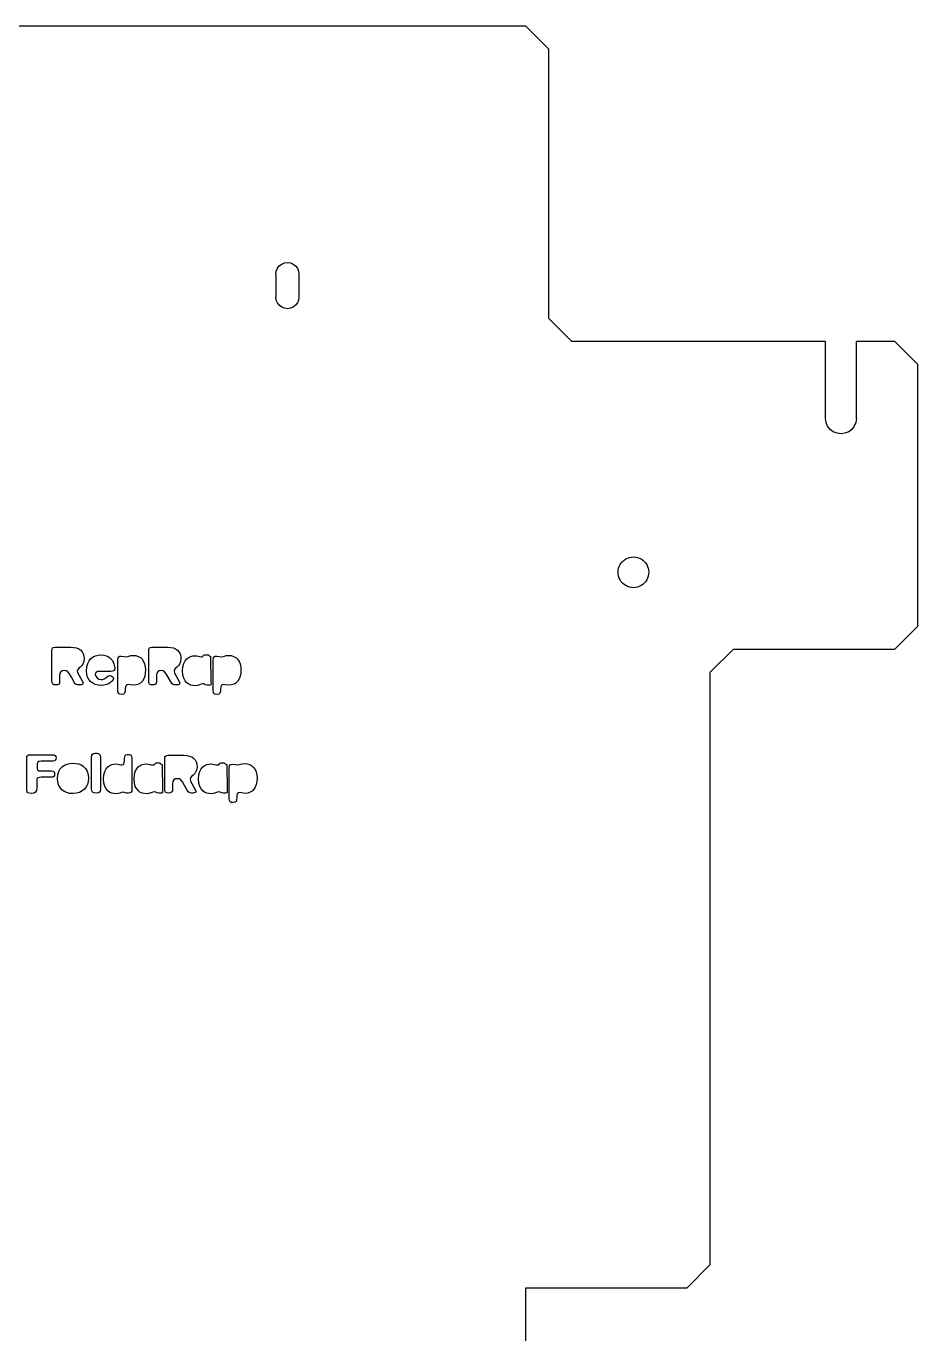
# Model space of a CAD drawing. Header units: metres. Extents: x 147 to 401, y -506 to -166.
# Drawn here: x 284.9 to 400.9, y -335.8 to -165.8 of the extents above; entities that cross this region are included whole.
import ezdxf

# ---------------------------------------------------------------- set-up
doc = ezdxf.new("R2010")
doc.units = ezdxf.units.M

msp = doc.modelspace()

# ---------------------------------------------------------------- linework, layer by layer
at = {"layer": 'COMPONENT0'}
for p, q in [((288.23, -246.95, 0), (288.26, -246.76, 0)), ((288.23, -250.87, 0), (288.23, -246.95, 0)), ((288.26, -246.76, 0), (288.33, -246.62, 0)), ((288.33, -246.62, 0), (288.46, -246.54, 0)), ((288.46, -246.54, 0), (288.64, -246.51, 0)), ((288.64, -246.51, 0), (290.71, -246.51, 0)), ((290.71, -246.51, 0), (291.1, -246.54, 0)), ((291.1, -246.54, 0), (291.44, -246.61, 0)), ((291.44, -246.61, 0), (291.73, -246.73, 0)), ((291.73, -246.73, 0), (291.98, -246.9, 0)), ((291.98, -246.9, 0), (292.17, -247.12, 0)), ((292.17, -247.12, 0), (292.31, -247.38, 0)), ((292.31, -247.38, 0), (292.4, -247.68, 0)), ((292.42, -248.02, 0), (292.38, -248.38, 0)), ((292.4, -247.68, 0), (292.42, -248.02, 0)), ((293.08, -248.27, 0), (293.31, -247.98, 0)), ((293.31, -247.98, 0), (293.59, -247.77, 0)), ((293.59, -247.77, 0), (293.91, -247.62, 0)), ((293.91, -247.62, 0), (294.25, -247.54, 0)), ((294.25, -247.54, 0), (294.6, -247.51, 0)), ((294.6, -247.51, 0), (294.97, -247.54, 0)), ((294.97, -247.54, 0), (295.29, -247.62, 0)), ((295.29, -247.62, 0), (295.55, -247.74, 0)), ((295.55, -247.74, 0), (295.78, -247.89, 0)), ((295.78, -247.89, 0), (295.96, -248.07, 0)), ((295.96, -248.07, 0), (296.1, -248.26, 0)), ((296.8, -248.09, 0), (296.83, -247.9, 0)), ((296.8, -252.17, 0), (296.8, -248.09, 0)), ((296.83, -247.9, 0), (296.92, -247.77, 0)), ((296.92, -247.77, 0), (297.06, -247.69, 0)), ((297.06, -247.69, 0), (297.26, -247.67, 0)), ((297.26, -247.67, 0), (297.59, -247.71, 0)), ((297.59, -247.71, 0), (297.89, -247.75, 0)), ((297.89, -247.75, 0), (298.08, -247.73, 0)), ((298.08, -247.73, 0), (298.26, -247.67, 0)), ((298.26, -247.67, 0), (298.48, -247.61, 0)), ((298.48, -247.61, 0), (298.81, -247.58, 0)), ((298.81, -247.58, 0), (299.15, -247.61, 0)), ((299.15, -247.61, 0), (299.47, -247.71, 0)), ((299.47, -247.71, 0), (299.74, -247.87, 0)), ((299.74, -247.87, 0), (299.97, -248.09, 0)), ((299.97, -248.09, 0), (300.16, -248.36, 0)), ((300.82, -246.95, 0), (300.85, -246.76, 0)), ((300.82, -250.87, 0), (300.82, -246.95, 0)), ((300.85, -246.76, 0), (300.92, -246.62, 0)), ((300.92, -246.62, 0), (301.05, -246.54, 0)), ((301.05, -246.54, 0), (301.23, -246.51, 0)), ((301.23, -246.51, 0), (303.3, -246.51, 0)), ((303.3, -246.51, 0), (303.69, -246.54, 0)), ((303.69, -246.54, 0), (304.03, -246.61, 0)), ((304.03, -246.61, 0), (304.32, -246.73, 0)), ((304.32, -246.73, 0), (304.57, -246.9, 0)), ((304.57, -246.9, 0), (304.76, -247.12, 0)), ((304.76, -247.12, 0), (304.9, -247.38, 0)), ((304.9, -247.38, 0), (304.99, -247.68, 0)), ((305.02, -248.02, 0), (304.97, -248.38, 0)), ((304.99, -247.68, 0), (305.02, -248.02, 0)), ((305.56, -248.29, 0), (305.78, -248.03, 0)), ((305.78, -248.03, 0), (306.02, -247.85, 0)), ((306.02, -247.85, 0), (306.29, -247.73, 0)), ((306.29, -247.73, 0), (306.55, -247.66, 0)), ((306.55, -247.66, 0), (306.8, -247.64, 0)), ((306.8, -247.64, 0), (307.08, -247.66, 0)), ((307.08, -247.66, 0), (307.29, -247.7, 0)), ((307.29, -247.7, 0), (307.46, -247.74, 0)), ((307.46, -247.74, 0), (307.65, -247.76, 0)), ((307.65, -247.76, 0), (307.7, -247.76, 0)), ((307.7, -247.76, 0), (307.78, -247.75, 0)), ((307.78, -247.75, 0), (307.85, -247.74, 0)), ((307.85, -247.74, 0), (307.88, -247.71, 0)), ((307.88, -247.71, 0), (307.91, -247.63, 0)), ((307.91, -247.63, 0), (307.96, -247.57, 0)), ((307.96, -247.57, 0), (308.1, -247.51, 0)), ((308.1, -247.51, 0), (308.21, -247.49, 0)), ((308.21, -247.49, 0), (308.52, -247.49, 0)), ((308.52, -247.49, 0), (308.61, -247.53, 0)), ((308.61, -247.53, 0), (308.73, -247.63, 0)), ((308.73, -247.63, 0), (308.84, -247.71, 0)), ((308.84, -247.71, 0), (308.88, -247.73, 0)), ((308.88, -247.73, 0), (308.92, -250.97, 0)), ((309.21, -248.09, 0), (309.24, -247.9, 0)), ((309.21, -252.17, 0), (309.21, -248.09, 0)), ((309.24, -247.9, 0), (309.32, -247.77, 0)), ((309.32, -247.77, 0), (309.47, -247.69, 0)), ((309.47, -247.69, 0), (309.67, -247.67, 0)), ((309.67, -247.67, 0), (310, -247.71, 0)), ((310, -247.71, 0), (310.29, -247.75, 0)), ((310.29, -247.75, 0), (310.49, -247.73, 0)), ((310.49, -247.73, 0), (310.67, -247.67, 0)), ((310.67, -247.67, 0), (310.89, -247.61, 0)), ((310.89, -247.61, 0), (311.22, -247.58, 0)), ((311.22, -247.58, 0), (311.56, -247.61, 0)), ((311.56, -247.61, 0), (311.87, -247.71, 0)), ((311.87, -247.71, 0), (312.15, -247.87, 0)), ((312.15, -247.87, 0), (312.38, -248.09, 0)), ((312.38, -248.09, 0), (312.57, -248.36, 0)), ((289.39, -249.71, 0), (289.28, -249.9, 0)), ((289.58, -249.6, 0), (289.39, -249.71, 0)), ((289.84, -249.56, 0), (289.58, -249.6, 0)), ((290.09, -249.6, 0), (289.84, -249.56, 0)), ((290.3, -249.72, 0), (290.09, -249.6, 0)), ((290.52, -249.99, 0), (290.3, -249.72, 0)), ((291.59, -249.43, 0), (291.53, -249.62, 0)), ((291.53, -249.62, 0), (291.59, -249.89, 0)), ((291.77, -249.21, 0), (291.59, -249.43, 0)), ((291.59, -249.89, 0), (292.15, -250.88, 0)), ((291.9, -249.11, 0), (291.77, -249.21, 0)), ((291.96, -249.06, 0), (291.9, -249.11, 0)), ((291.98, -249.04, 0), (291.96, -249.06, 0)), ((292.03, -248.99, 0), (291.98, -249.04, 0)), ((292.13, -248.89, 0), (292.03, -248.99, 0)), ((292.25, -248.71, 0), (292.13, -248.89, 0)), ((292.38, -248.38, 0), (292.25, -248.71, 0)), ((292.74, -249.58, 0), (292.78, -249.06, 0)), ((292.78, -250.02, 0), (292.74, -249.58, 0)), ((292.78, -249.06, 0), (292.9, -248.62, 0)), ((292.9, -248.62, 0), (293.08, -248.27, 0)), ((293.9, -249.88, 0), (293.87, -250.05, 0)), ((294, -249.76, 0), (293.9, -249.88, 0)), ((294.16, -249.69, 0), (294, -249.76, 0)), ((294.38, -249.66, 0), (294.16, -249.69, 0)), ((295.57, -249.66, 0), (294.38, -249.66, 0)), ((295.91, -249.66, 0), (295.57, -249.66, 0)), ((296.13, -249.64, 0), (295.91, -249.66, 0)), ((296.1, -248.26, 0), (296.29, -248.66, 0)), ((296.29, -249.58, 0), (296.13, -249.64, 0)), ((296.29, -248.66, 0), (296.38, -249.01, 0)), ((296.37, -249.45, 0), (296.29, -249.58, 0)), ((296.4, -249.24, 0), (296.37, -249.45, 0)), ((296.38, -249.01, 0), (296.4, -249.24, 0)), ((300.16, -248.36, 0), (300.29, -248.68, 0)), ((300.29, -248.68, 0), (300.38, -249.05, 0)), ((300.38, -249.05, 0), (300.41, -249.45, 0)), ((300.41, -249.45, 0), (300.38, -249.9, 0)), ((301.99, -249.71, 0), (301.87, -249.9, 0)), ((302.17, -249.6, 0), (301.99, -249.71, 0)), ((302.44, -249.56, 0), (302.17, -249.6, 0)), ((302.69, -249.6, 0), (302.44, -249.56, 0)), ((302.89, -249.72, 0), (302.69, -249.6, 0)), ((303.11, -249.99, 0), (302.89, -249.72, 0)), ((304.18, -249.43, 0), (304.12, -249.62, 0)), ((304.12, -249.62, 0), (304.18, -249.89, 0)), ((304.36, -249.21, 0), (304.18, -249.43, 0)), ((304.18, -249.89, 0), (304.74, -250.88, 0)), ((304.5, -249.11, 0), (304.36, -249.21, 0)), ((304.55, -249.06, 0), (304.5, -249.11, 0)), ((304.58, -249.04, 0), (304.55, -249.06, 0)), ((304.62, -248.99, 0), (304.58, -249.04, 0)), ((304.72, -248.89, 0), (304.62, -248.99, 0)), ((304.84, -248.71, 0), (304.72, -248.89, 0)), ((304.97, -248.38, 0), (304.84, -248.71, 0)), ((305.23, -249.59, 0), (305.27, -249.06, 0)), ((305.27, -250.13, 0), (305.23, -249.59, 0)), ((305.27, -249.06, 0), (305.39, -248.63, 0)), ((305.39, -248.63, 0), (305.56, -248.29, 0)), ((312.57, -248.36, 0), (312.7, -248.68, 0)), ((312.7, -248.68, 0), (312.79, -249.05, 0)), ((312.79, -249.05, 0), (312.82, -249.45, 0)), ((312.82, -249.45, 0), (312.79, -249.9, 0)), ((288.26, -251.14, 0), (288.23, -250.87, 0)), ((288.34, -251.31, 0), (288.26, -251.14, 0)), ((288.49, -251.4, 0), (288.34, -251.31, 0)), ((288.73, -251.43, 0), (288.49, -251.4, 0)), ((288.95, -251.4, 0), (288.73, -251.43, 0)), ((289.12, -251.32, 0), (288.95, -251.4, 0)), ((289.21, -251.18, 0), (289.12, -251.32, 0)), ((289.24, -250.99, 0), (289.21, -251.18, 0)), ((289.28, -249.9, 0), (289.24, -250.16, 0)), ((289.24, -250.16, 0), (289.24, -250.99, 0)), ((290.78, -250.43, 0), (290.52, -249.99, 0)), ((291.18, -251.13, 0), (290.78, -250.43, 0)), ((291.27, -251.26, 0), (291.18, -251.13, 0)), ((291.39, -251.35, 0), (291.27, -251.26, 0)), ((291.54, -251.41, 0), (291.39, -251.35, 0)), ((291.72, -251.43, 0), (291.54, -251.41, 0)), ((291.88, -251.43, 0), (291.72, -251.43, 0)), ((292.06, -251.41, 0), (291.88, -251.43, 0)), ((292.18, -251.37, 0), (292.06, -251.41, 0)), ((292.15, -250.88, 0), (292.28, -251.19, 0)), ((292.25, -251.29, 0), (292.18, -251.37, 0)), ((292.28, -251.19, 0), (292.25, -251.29, 0)), ((292.88, -250.4, 0), (292.78, -250.02, 0)), ((293.05, -250.73, 0), (292.88, -250.4, 0)), ((293.28, -251, 0), (293.05, -250.73, 0)), ((293.55, -251.21, 0), (293.28, -251, 0)), ((293.87, -251.36, 0), (293.55, -251.21, 0)), ((293.87, -250.05, 0), (293.93, -250.29, 0)), ((294.23, -251.45, 0), (293.87, -251.36, 0)), ((293.93, -250.29, 0), (294.11, -250.5, 0)), ((294.11, -250.5, 0), (294.35, -250.66, 0)), ((294.62, -251.48, 0), (294.23, -251.45, 0)), ((294.35, -250.66, 0), (294.63, -250.72, 0)), ((295, -251.46, 0), (294.62, -251.48, 0)), ((294.63, -250.72, 0), (294.84, -250.7, 0)), ((294.84, -250.7, 0), (295.01, -250.64, 0)), ((295.33, -251.38, 0), (295, -251.46, 0)), ((295.01, -250.64, 0), (295.28, -250.46, 0)), ((295.28, -250.46, 0), (295.49, -250.29, 0)), ((295.61, -251.26, 0), (295.33, -251.38, 0)), ((295.49, -250.29, 0), (295.61, -250.23, 0)), ((295.61, -250.23, 0), (295.74, -250.21, 0)), ((295.84, -251.12, 0), (295.61, -251.26, 0)), ((295.74, -250.21, 0), (295.92, -250.24, 0)), ((296.14, -250.83, 0), (295.84, -251.12, 0)), ((295.92, -250.24, 0), (296.08, -250.34, 0)), ((296.08, -250.34, 0), (296.2, -250.46, 0)), ((296.24, -250.59, 0), (296.14, -250.83, 0)), ((296.2, -250.46, 0), (296.24, -250.59, 0)), ((297.88, -251.48, 0), (297.8, -251.66, 0)), ((298.01, -251.39, 0), (297.88, -251.48, 0)), ((298.16, -251.36, 0), (298.01, -251.39, 0)), ((298.41, -251.41, 0), (298.16, -251.36, 0)), ((298.84, -251.46, 0), (298.41, -251.41, 0)), ((299.2, -251.43, 0), (298.84, -251.46, 0)), ((299.51, -251.33, 0), (299.2, -251.43, 0)), ((299.78, -251.17, 0), (299.51, -251.33, 0)), ((300, -250.93, 0), (299.78, -251.17, 0)), ((300.18, -250.64, 0), (300, -250.93, 0)), ((300.31, -250.3, 0), (300.18, -250.64, 0)), ((300.38, -249.9, 0), (300.31, -250.3, 0)), ((300.85, -251.14, 0), (300.82, -250.87, 0)), ((300.93, -251.31, 0), (300.85, -251.14, 0)), ((301.08, -251.4, 0), (300.93, -251.31, 0)), ((301.32, -251.43, 0), (301.08, -251.4, 0)), ((301.55, -251.4, 0), (301.32, -251.43, 0)), ((301.71, -251.32, 0), (301.55, -251.4, 0)), ((301.8, -251.18, 0), (301.71, -251.32, 0)), ((301.83, -250.99, 0), (301.8, -251.18, 0)), ((301.87, -249.9, 0), (301.83, -250.16, 0)), ((301.83, -250.16, 0), (301.83, -250.99, 0)), ((303.37, -250.43, 0), (303.11, -249.99, 0)), ((303.77, -251.13, 0), (303.37, -250.43, 0)), ((303.86, -251.26, 0), (303.77, -251.13, 0)), ((303.99, -251.35, 0), (303.86, -251.26, 0)), ((304.14, -251.41, 0), (303.99, -251.35, 0)), ((304.31, -251.43, 0), (304.14, -251.41, 0)), ((304.47, -251.43, 0), (304.31, -251.43, 0)), ((304.65, -251.41, 0), (304.47, -251.43, 0)), ((304.77, -251.37, 0), (304.65, -251.41, 0)), ((304.74, -250.88, 0), (304.87, -251.19, 0)), ((304.84, -251.29, 0), (304.77, -251.37, 0)), ((304.87, -251.19, 0), (304.84, -251.29, 0)), ((305.39, -250.56, 0), (305.27, -250.13, 0)), ((305.57, -250.89, 0), (305.39, -250.56, 0)), ((305.79, -251.15, 0), (305.57, -250.89, 0)), ((306.04, -251.33, 0), (305.79, -251.15, 0)), ((306.3, -251.45, 0), (306.04, -251.33, 0)), ((306.81, -251.53, 0), (306.3, -251.45, 0)), ((307.16, -251.49, 0), (306.81, -251.53, 0)), ((307.42, -251.4, 0), (307.16, -251.49, 0)), ((307.66, -251.31, 0), (307.42, -251.4, 0)), ((307.9, -251.27, 0), (307.66, -251.31, 0)), ((308.04, -251.29, 0), (307.9, -251.27, 0)), ((308.12, -251.36, 0), (308.04, -251.29, 0)), ((308.23, -251.42, 0), (308.12, -251.36, 0)), ((308.44, -251.44, 0), (308.23, -251.42, 0)), ((308.77, -251.44, 0), (308.44, -251.44, 0)), ((308.91, -251.39, 0), (308.77, -251.44, 0)), ((308.93, -251.25, 0), (308.91, -251.39, 0)), ((308.92, -250.97, 0), (308.93, -251.25, 0)), ((310.29, -251.48, 0), (310.21, -251.66, 0)), ((310.41, -251.39, 0), (310.29, -251.48, 0)), ((310.57, -251.36, 0), (310.41, -251.39, 0)), ((310.82, -251.41, 0), (310.57, -251.36, 0)), ((311.25, -251.46, 0), (310.82, -251.41, 0)), ((311.61, -251.43, 0), (311.25, -251.46, 0)), ((311.92, -251.33, 0), (311.61, -251.43, 0)), ((312.19, -251.17, 0), (311.92, -251.33, 0)), ((312.41, -250.93, 0), (312.19, -251.17, 0)), ((312.59, -250.64, 0), (312.41, -250.93, 0)), ((312.72, -250.3, 0), (312.59, -250.64, 0)), ((312.79, -249.9, 0), (312.72, -250.3, 0)), ((296.83, -252.39, 0), (296.8, -252.17, 0)), ((296.9, -252.54, 0), (296.83, -252.39, 0)), ((297.05, -252.63, 0), (296.9, -252.54, 0)), ((297.29, -252.66, 0), (297.05, -252.63, 0)), ((297.53, -252.63, 0), (297.29, -252.66, 0)), ((297.68, -252.51, 0), (297.53, -252.63, 0)), ((297.75, -252.29, 0), (297.68, -252.51, 0)), ((297.77, -251.95, 0), (297.75, -252.29, 0)), ((297.8, -251.66, 0), (297.77, -251.95, 0)), ((309.24, -252.39, 0), (309.21, -252.17, 0)), ((309.31, -252.54, 0), (309.24, -252.39, 0)), ((309.46, -252.63, 0), (309.31, -252.54, 0)), ((309.69, -252.66, 0), (309.46, -252.63, 0)), ((309.94, -252.63, 0), (309.69, -252.66, 0)), ((310.09, -252.51, 0), (309.94, -252.63, 0)), ((310.16, -252.29, 0), (310.09, -252.51, 0)), ((310.18, -251.95, 0), (310.16, -252.29, 0)), ((310.21, -251.66, 0), (310.18, -251.95, 0))]:
    msp.add_line(p, q, dxfattribs=at)
at = {"layer": 'COMPONENT4'}
for p, q in [((284.97, -260.9, 0), (284.99, -260.75, 0)), ((284.97, -265.09, 0), (284.97, -260.9, 0)), ((284.99, -260.75, 0), (285.07, -260.63, 0)), ((285.07, -260.63, 0), (285.19, -260.53, 0)), ((285.19, -260.53, 0), (285.33, -260.5, 0)), ((285.33, -260.5, 0), (288.38, -260.5, 0)), ((286.32, -261.67, 0), (286.31, -261.93, 0)), ((286.39, -261.48, 0), (286.32, -261.67, 0)), ((286.54, -261.37, 0), (286.39, -261.48, 0)), ((286.82, -261.34, 0), (286.54, -261.37, 0)), ((288.38, -261.34, 0), (286.82, -261.34, 0)), ((288.38, -260.5, 0), (288.53, -260.53, 0)), ((288.55, -261.31, 0), (288.38, -261.34, 0)), ((288.53, -260.53, 0), (288.65, -260.6, 0)), ((288.67, -261.22, 0), (288.55, -261.31, 0)), ((288.65, -260.6, 0), (288.74, -260.73, 0)), ((288.74, -261.08, 0), (288.67, -261.22, 0)), ((288.74, -260.73, 0), (288.77, -260.9, 0)), ((288.77, -260.9, 0), (288.74, -261.08, 0)), ((289.88, -261.86, 0), (290.22, -261.71, 0)), ((290.22, -261.71, 0), (290.58, -261.63, 0)), ((290.58, -261.63, 0), (290.97, -261.6, 0)), ((290.97, -261.6, 0), (291.32, -261.62, 0)), ((291.32, -261.62, 0), (291.68, -261.7, 0)), ((291.68, -261.7, 0), (292.02, -261.83, 0)), ((293.4, -260.75, 0), (293.43, -260.57, 0)), ((293.4, -264.94, 0), (293.4, -260.75, 0)), ((293.43, -260.57, 0), (293.52, -260.42, 0)), ((293.52, -260.42, 0), (293.66, -260.32, 0)), ((293.66, -260.32, 0), (293.84, -260.28, 0)), ((293.84, -260.28, 0), (294.07, -260.28, 0)), ((294.07, -260.28, 0), (294.28, -260.32, 0)), ((294.28, -260.32, 0), (294.43, -260.42, 0)), ((294.43, -260.42, 0), (294.51, -260.59, 0)), ((294.51, -260.59, 0), (294.54, -260.82, 0)), ((294.54, -260.82, 0), (294.54, -265.02, 0)), ((295.75, -261.9, 0), (296.02, -261.78, 0)), ((296.02, -261.78, 0), (296.28, -261.72, 0)), ((296.28, -261.72, 0), (296.53, -261.7, 0)), ((296.53, -261.7, 0), (296.8, -261.72, 0)), ((296.8, -261.72, 0), (297.02, -261.76, 0)), ((297.02, -261.76, 0), (297.19, -261.8, 0)), ((297.19, -261.8, 0), (297.38, -261.81, 0)), ((297.38, -261.81, 0), (297.52, -261.78, 0)), ((297.52, -261.78, 0), (297.6, -261.67, 0)), ((297.6, -261.67, 0), (297.67, -261.29, 0)), ((297.67, -261.29, 0), (297.68, -260.93, 0)), ((297.68, -260.93, 0), (297.77, -260.61, 0)), ((297.77, -260.61, 0), (297.86, -260.51, 0)), ((297.86, -260.51, 0), (298.01, -260.48, 0)), ((298.01, -260.48, 0), (298.3, -260.48, 0)), ((298.3, -260.48, 0), (298.45, -260.52, 0)), ((298.45, -260.52, 0), (298.56, -260.62, 0)), ((298.56, -260.62, 0), (298.63, -260.8, 0)), ((298.63, -260.8, 0), (298.65, -261.05, 0)), ((298.65, -261.05, 0), (298.65, -265.02, 0)), ((299.72, -261.9, 0), (299.98, -261.78, 0)), ((299.98, -261.78, 0), (300.25, -261.72, 0)), ((300.25, -261.72, 0), (300.49, -261.7, 0)), ((300.49, -261.7, 0), (300.77, -261.71, 0)), ((300.77, -261.71, 0), (300.98, -261.75, 0)), ((300.98, -261.75, 0), (301.16, -261.8, 0)), ((301.16, -261.8, 0), (301.34, -261.81, 0)), ((301.47, -261.81, 0), (301.54, -261.79, 0)), ((301.54, -261.79, 0), (301.58, -261.76, 0)), ((301.58, -261.76, 0), (301.6, -261.68, 0)), ((301.6, -261.68, 0), (301.65, -261.62, 0)), ((301.65, -261.62, 0), (301.79, -261.56, 0)), ((301.79, -261.56, 0), (301.91, -261.54, 0)), ((301.91, -261.54, 0), (302.21, -261.54, 0)), ((302.21, -261.54, 0), (302.3, -261.59, 0)), ((302.3, -261.59, 0), (302.42, -261.68, 0)), ((302.42, -261.68, 0), (302.53, -261.77, 0)), ((302.53, -261.77, 0), (302.57, -261.78, 0)), ((302.57, -261.78, 0), (302.62, -265.03, 0)), ((302.92, -261.01, 0), (302.94, -260.82, 0)), ((302.92, -264.92, 0), (302.92, -261.01, 0)), ((302.94, -260.82, 0), (303.02, -260.68, 0)), ((303.02, -260.68, 0), (303.15, -260.6, 0)), ((303.15, -260.6, 0), (303.33, -260.57, 0)), ((303.33, -260.57, 0), (305.39, -260.57, 0)), ((305.39, -260.57, 0), (305.78, -260.59, 0)), ((305.78, -260.59, 0), (306.12, -260.67, 0)), ((306.12, -260.67, 0), (306.42, -260.79, 0)), ((306.42, -260.79, 0), (306.66, -260.96, 0)), ((306.66, -260.96, 0), (306.86, -261.17, 0)), ((306.86, -261.17, 0), (307, -261.43, 0)), ((307, -261.43, 0), (307.08, -261.73, 0)), ((307.08, -261.73, 0), (307.11, -262.08, 0)), ((308.12, -261.9, 0), (308.38, -261.78, 0)), ((308.38, -261.78, 0), (308.65, -261.72, 0)), ((308.65, -261.72, 0), (308.89, -261.7, 0)), ((308.89, -261.7, 0), (309.17, -261.71, 0)), ((309.17, -261.71, 0), (309.38, -261.75, 0)), ((309.38, -261.75, 0), (309.56, -261.8, 0)), ((309.56, -261.8, 0), (309.74, -261.81, 0)), ((309.87, -261.81, 0), (309.94, -261.79, 0)), ((309.94, -261.79, 0), (309.98, -261.76, 0)), ((309.98, -261.76, 0), (310, -261.68, 0)), ((310, -261.68, 0), (310.05, -261.62, 0)), ((310.05, -261.62, 0), (310.19, -261.56, 0)), ((310.19, -261.56, 0), (310.31, -261.54, 0)), ((310.31, -261.54, 0), (310.61, -261.54, 0)), ((310.61, -261.54, 0), (310.7, -261.59, 0)), ((310.7, -261.59, 0), (310.82, -261.68, 0)), ((310.82, -261.68, 0), (310.93, -261.77, 0)), ((310.93, -261.77, 0), (310.97, -261.78, 0)), ((310.97, -261.78, 0), (311.02, -265.03, 0)), ((311.42, -261.83, 0), (311.56, -261.75, 0)), ((311.56, -261.75, 0), (311.76, -261.72, 0)), ((311.76, -261.72, 0), (312.1, -261.76, 0)), ((312.1, -261.76, 0), (312.39, -261.81, 0)), ((312.39, -261.81, 0), (312.58, -261.78, 0)), ((312.58, -261.78, 0), (312.76, -261.72, 0)), ((312.76, -261.72, 0), (312.99, -261.66, 0)), ((312.99, -261.66, 0), (313.31, -261.63, 0)), ((313.31, -261.63, 0), (313.66, -261.66, 0)), ((313.66, -261.66, 0), (313.97, -261.76, 0)), ((313.97, -261.76, 0), (314.24, -261.92, 0)), ((286.31, -261.93, 0), (286.31, -262.25, 0)), ((286.31, -262.25, 0), (286.36, -262.45, 0)), ((286.42, -263.48, 0), (286.33, -263.56, 0)), ((286.36, -262.45, 0), (286.51, -262.57, 0)), ((286.82, -263.43, 0), (286.42, -263.48, 0)), ((286.51, -262.57, 0), (286.82, -262.6, 0)), ((286.82, -262.6, 0), (288.19, -262.6, 0)), ((288.19, -263.43, 0), (286.82, -263.43, 0)), ((288.19, -262.6, 0), (288.34, -262.62, 0)), ((288.36, -263.4, 0), (288.19, -263.43, 0)), ((288.34, -262.62, 0), (288.46, -262.69, 0)), ((288.48, -263.31, 0), (288.36, -263.4, 0)), ((288.46, -262.69, 0), (288.55, -262.82, 0)), ((288.55, -263.18, 0), (288.48, -263.31, 0)), ((288.55, -262.82, 0), (288.57, -263.01, 0)), ((288.57, -263.01, 0), (288.55, -263.18, 0)), ((288.96, -263.57, 0), (289, -263.1, 0)), ((289, -263.1, 0), (289.13, -262.69, 0)), ((289.13, -262.69, 0), (289.32, -262.35, 0)), ((289.32, -262.35, 0), (289.58, -262.07, 0)), ((289.58, -262.07, 0), (289.88, -261.86, 0)), ((292.02, -261.83, 0), (292.33, -262.03, 0)), ((292.33, -262.03, 0), (292.59, -262.3, 0)), ((292.59, -262.3, 0), (292.81, -262.64, 0)), ((292.81, -262.64, 0), (292.94, -263.06, 0)), ((292.94, -263.06, 0), (292.99, -263.56, 0)), ((294.96, -263.65, 0), (295, -263.11, 0)), ((295, -263.11, 0), (295.11, -262.68, 0)), ((295.11, -262.68, 0), (295.29, -262.34, 0)), ((295.29, -262.34, 0), (295.51, -262.09, 0)), ((295.51, -262.09, 0), (295.75, -261.9, 0)), ((298.92, -263.65, 0), (298.96, -263.11, 0)), ((298.96, -263.11, 0), (299.08, -262.68, 0)), ((299.08, -262.68, 0), (299.26, -262.34, 0)), ((299.26, -262.34, 0), (299.47, -262.08, 0)), ((299.47, -262.08, 0), (299.72, -261.9, 0)), ((301.34, -261.81, 0), (301.39, -261.81, 0)), ((301.39, -261.81, 0), (301.47, -261.81, 0)), ((306.27, -263.49, 0), (306.22, -263.68, 0)), ((306.45, -263.27, 0), (306.27, -263.49, 0)), ((306.59, -263.16, 0), (306.45, -263.27, 0)), ((306.65, -263.11, 0), (306.59, -263.16, 0)), ((306.67, -263.09, 0), (306.65, -263.11, 0)), ((306.71, -263.05, 0), (306.67, -263.09, 0)), ((306.81, -262.94, 0), (306.71, -263.05, 0)), ((306.93, -262.77, 0), (306.81, -262.94, 0)), ((307.07, -262.43, 0), (306.93, -262.77, 0)), ((307.11, -262.08, 0), (307.07, -262.43, 0)), ((307.32, -263.65, 0), (307.36, -263.11, 0)), ((307.36, -263.11, 0), (307.48, -262.68, 0)), ((307.48, -262.68, 0), (307.66, -262.34, 0)), ((307.66, -262.34, 0), (307.87, -262.08, 0)), ((307.87, -262.08, 0), (308.12, -261.9, 0)), ((309.74, -261.81, 0), (309.79, -261.81, 0)), ((309.79, -261.81, 0), (309.87, -261.81, 0)), ((311.3, -262.14, 0), (311.33, -261.96, 0)), ((311.3, -266.22, 0), (311.3, -262.14, 0)), ((311.33, -261.96, 0), (311.42, -261.83, 0)), ((314.24, -261.92, 0), (314.47, -262.14, 0)), ((314.47, -262.14, 0), (314.66, -262.41, 0)), ((314.66, -262.41, 0), (314.8, -262.73, 0)), ((314.8, -262.73, 0), (314.88, -263.1, 0)), ((314.88, -263.1, 0), (314.91, -263.51, 0)), ((285, -265.31, 0), (284.97, -265.09, 0)), ((286.25, -265.13, 0), (286.12, -265.38, 0)), ((286.29, -264.73, 0), (286.25, -265.13, 0)), ((286.28, -263.67, 0), (286.27, -264.07, 0)), ((286.27, -264.07, 0), (286.29, -264.73, 0)), ((286.33, -263.56, 0), (286.28, -263.67, 0)), ((289, -264.03, 0), (288.96, -263.57, 0)), ((289.11, -264.43, 0), (289, -264.03, 0)), ((289.29, -264.77, 0), (289.11, -264.43, 0)), ((289.53, -265.05, 0), (289.29, -264.77, 0)), ((289.82, -265.26, 0), (289.53, -265.05, 0)), ((292.48, -264.98, 0), (292.19, -265.21, 0)), ((292.7, -264.68, 0), (292.48, -264.98, 0)), ((292.86, -264.35, 0), (292.7, -264.68, 0)), ((292.96, -263.97, 0), (292.86, -264.35, 0)), ((292.99, -263.56, 0), (292.96, -263.97, 0)), ((293.43, -265.19, 0), (293.4, -264.94, 0)), ((293.53, -265.36, 0), (293.43, -265.19, 0)), ((294.54, -265.02, 0), (294.51, -265.22, 0)), ((295, -264.18, 0), (294.96, -263.65, 0)), ((295.12, -264.61, 0), (295, -264.18, 0)), ((295.3, -264.95, 0), (295.12, -264.61, 0)), ((295.52, -265.2, 0), (295.3, -264.95, 0)), ((298.65, -265.02, 0), (298.62, -265.23, 0)), ((298.96, -264.18, 0), (298.92, -263.65, 0)), ((299.08, -264.61, 0), (298.96, -264.18, 0)), ((299.26, -264.95, 0), (299.08, -264.61, 0)), ((299.48, -265.21, 0), (299.26, -264.95, 0)), ((302.62, -265.03, 0), (302.63, -265.3, 0)), ((302.94, -265.2, 0), (302.92, -264.92, 0)), ((303.02, -265.37, 0), (302.94, -265.2, 0)), ((303.93, -265.04, 0), (303.9, -265.23, 0)), ((303.97, -263.96, 0), (303.93, -264.22, 0)), ((303.93, -264.22, 0), (303.93, -265.04, 0)), ((304.08, -263.77, 0), (303.97, -263.96, 0)), ((304.27, -263.65, 0), (304.08, -263.77, 0)), ((304.53, -263.62, 0), (304.27, -263.65, 0)), ((304.78, -263.65, 0), (304.53, -263.62, 0)), ((304.99, -263.77, 0), (304.78, -263.65, 0)), ((305.2, -264.04, 0), (304.99, -263.77, 0)), ((305.47, -264.48, 0), (305.2, -264.04, 0)), ((305.86, -265.19, 0), (305.47, -264.48, 0)), ((305.96, -265.31, 0), (305.86, -265.19, 0)), ((306.22, -263.68, 0), (306.27, -263.94, 0)), ((306.27, -263.94, 0), (306.83, -264.94, 0)), ((306.83, -264.94, 0), (306.96, -265.24, 0)), ((307.36, -264.18, 0), (307.32, -263.65, 0)), ((307.48, -264.61, 0), (307.36, -264.18, 0)), ((307.66, -264.95, 0), (307.48, -264.61, 0)), ((307.88, -265.21, 0), (307.66, -264.95, 0)), ((311.02, -265.03, 0), (311.03, -265.3, 0)), ((314.51, -264.99, 0), (314.28, -265.22, 0)), ((314.68, -264.7, 0), (314.51, -264.99, 0)), ((314.81, -264.35, 0), (314.68, -264.7, 0)), ((314.88, -263.96, 0), (314.81, -264.35, 0)), ((314.91, -263.51, 0), (314.88, -263.96, 0)), ((285.09, -265.44, 0), (285, -265.31, 0)), ((285.27, -265.51, 0), (285.09, -265.44, 0)), ((285.54, -265.53, 0), (285.27, -265.51, 0)), ((285.88, -265.5, 0), (285.54, -265.53, 0)), ((286.12, -265.38, 0), (285.88, -265.5, 0)), ((290.16, -265.42, 0), (289.82, -265.26, 0)), ((290.53, -265.52, 0), (290.16, -265.42, 0)), ((290.94, -265.55, 0), (290.53, -265.52, 0)), ((291.42, -265.51, 0), (290.94, -265.55, 0)), ((291.84, -265.4, 0), (291.42, -265.51, 0)), ((292.19, -265.21, 0), (291.84, -265.4, 0)), ((293.72, -265.45, 0), (293.53, -265.36, 0)), ((294, -265.49, 0), (293.72, -265.45, 0)), ((294.24, -265.46, 0), (294, -265.49, 0)), ((294.41, -265.37, 0), (294.24, -265.46, 0)), ((294.51, -265.22, 0), (294.41, -265.37, 0)), ((295.76, -265.39, 0), (295.52, -265.2, 0)), ((296.03, -265.5, 0), (295.76, -265.39, 0)), ((296.54, -265.58, 0), (296.03, -265.5, 0)), ((296.87, -265.55, 0), (296.54, -265.58, 0)), ((297.08, -265.48, 0), (296.87, -265.55, 0)), ((297.27, -265.41, 0), (297.08, -265.48, 0)), ((297.49, -265.38, 0), (297.27, -265.41, 0)), ((297.65, -265.39, 0), (297.49, -265.38, 0)), ((297.78, -265.44, 0), (297.65, -265.39, 0)), ((297.94, -265.48, 0), (297.78, -265.44, 0)), ((298.17, -265.49, 0), (297.94, -265.48, 0)), ((298.39, -265.46, 0), (298.17, -265.49, 0)), ((298.54, -265.38, 0), (298.39, -265.46, 0)), ((298.62, -265.23, 0), (298.54, -265.38, 0)), ((299.73, -265.39, 0), (299.48, -265.21, 0)), ((300, -265.5, 0), (299.73, -265.39, 0)), ((300.51, -265.58, 0), (300, -265.5, 0)), ((300.85, -265.54, 0), (300.51, -265.58, 0)), ((301.12, -265.45, 0), (300.85, -265.54, 0)), ((301.35, -265.36, 0), (301.12, -265.45, 0)), ((301.6, -265.32, 0), (301.35, -265.36, 0)), ((301.73, -265.35, 0), (301.6, -265.32, 0)), ((301.82, -265.41, 0), (301.73, -265.35, 0)), ((301.93, -265.47, 0), (301.82, -265.41, 0)), ((302.13, -265.5, 0), (301.93, -265.47, 0)), ((302.47, -265.49, 0), (302.13, -265.5, 0)), ((302.61, -265.44, 0), (302.47, -265.49, 0)), ((302.63, -265.3, 0), (302.61, -265.44, 0)), ((303.17, -265.45, 0), (303.02, -265.37, 0)), ((303.41, -265.48, 0), (303.17, -265.45, 0)), ((303.64, -265.45, 0), (303.41, -265.48, 0)), ((303.8, -265.37, 0), (303.64, -265.45, 0)), ((303.9, -265.23, 0), (303.8, -265.37, 0)), ((306.08, -265.41, 0), (305.96, -265.31, 0)), ((306.23, -265.46, 0), (306.08, -265.41, 0)), ((306.41, -265.48, 0), (306.23, -265.46, 0)), ((306.57, -265.48, 0), (306.41, -265.48, 0)), ((306.74, -265.46, 0), (306.57, -265.48, 0)), ((306.86, -265.42, 0), (306.74, -265.46, 0)), ((306.94, -265.35, 0), (306.86, -265.42, 0)), ((306.96, -265.24, 0), (306.94, -265.35, 0)), ((308.13, -265.39, 0), (307.88, -265.21, 0)), ((308.4, -265.5, 0), (308.13, -265.39, 0)), ((308.91, -265.58, 0), (308.4, -265.5, 0)), ((309.25, -265.54, 0), (308.91, -265.58, 0)), ((309.52, -265.45, 0), (309.25, -265.54, 0)), ((309.75, -265.36, 0), (309.52, -265.45, 0)), ((310, -265.32, 0), (309.75, -265.36, 0)), ((310.13, -265.35, 0), (310, -265.32, 0)), ((310.22, -265.41, 0), (310.13, -265.35, 0)), ((310.33, -265.47, 0), (310.22, -265.41, 0)), ((310.53, -265.5, 0), (310.33, -265.47, 0)), ((310.87, -265.49, 0), (310.53, -265.5, 0)), ((311.01, -265.44, 0), (310.87, -265.49, 0)), ((311.03, -265.3, 0), (311.01, -265.44, 0)), ((311.33, -266.44, 0), (311.3, -266.22, 0)), ((311.4, -266.6, 0), (311.33, -266.44, 0)), ((311.55, -266.69, 0), (311.4, -266.6, 0)), ((311.79, -266.72, 0), (311.55, -266.69, 0)), ((312.04, -266.68, 0), (311.79, -266.72, 0)), ((312.18, -266.57, 0), (312.04, -266.68, 0)), ((312.25, -266.35, 0), (312.18, -266.57, 0)), ((312.27, -266, 0), (312.25, -266.35, 0)), ((312.3, -265.71, 0), (312.27, -266, 0)), ((312.38, -265.53, 0), (312.3, -265.71, 0)), ((312.51, -265.44, 0), (312.38, -265.53, 0)), ((312.67, -265.41, 0), (312.51, -265.44, 0)), ((312.92, -265.46, 0), (312.67, -265.41, 0)), ((313.34, -265.52, 0), (312.92, -265.46, 0)), ((313.7, -265.48, 0), (313.34, -265.52, 0)), ((314.01, -265.38, 0), (313.7, -265.48, 0)), ((314.28, -265.22, 0), (314.01, -265.38, 0))]:
    msp.add_line(p, q, dxfattribs=at)
at = {"layer": 'GROUP0'}
for p, q in [((349.87, -165.78, 0), (197.87, -165.78, 0)), ((352.87, -168.78, 0), (349.87, -165.78, 0)), ((352.87, -203.78, 0), (352.87, -168.78, 0)), ((317.57, -197.26, 0), (317.81, -196.95, 0)), ((317.81, -196.95, 0), (318.12, -196.71, 0)), ((318.12, -196.71, 0), (318.48, -196.56, 0)), ((318.48, -196.56, 0), (318.87, -196.51, 0)), ((318.87, -196.51, 0), (319.25, -196.56, 0)), ((319.25, -196.56, 0), (319.62, -196.71, 0)), ((319.62, -196.71, 0), (319.93, -196.95, 0)), ((319.93, -196.95, 0), (320.17, -197.26, 0)), ((317.37, -198.01, 0), (317.42, -197.62, 0)), ((317.37, -198.01, 0), (317.37, -201.01, 0)), ((317.42, -197.62, 0), (317.57, -197.26, 0)), ((320.17, -197.26, 0), (320.32, -197.62, 0)), ((320.32, -197.62, 0), (320.37, -198.01, 0)), ((320.37, -198.01, 0), (320.37, -201.01, 0)), ((317.42, -201.4, 0), (317.37, -201.01, 0)), ((317.57, -201.76, 0), (317.42, -201.4, 0)), ((317.81, -202.07, 0), (317.57, -201.76, 0)), ((318.12, -202.31, 0), (317.81, -202.07, 0)), ((319.93, -202.07, 0), (319.62, -202.31, 0)), ((320.17, -201.76, 0), (319.93, -202.07, 0)), ((320.32, -201.4, 0), (320.17, -201.76, 0)), ((320.37, -201.01, 0), (320.32, -201.4, 0)), ((318.48, -202.46, 0), (318.12, -202.31, 0)), ((318.87, -202.51, 0), (318.48, -202.46, 0)), ((319.25, -202.46, 0), (318.87, -202.51, 0)), ((319.62, -202.31, 0), (319.25, -202.46, 0)), ((355.87, -206.78, 0), (352.87, -203.78, 0)), ((388.87, -206.78, 0), (355.87, -206.78, 0)), ((388.87, -216.78, 0), (388.87, -206.78, 0)), ((392.87, -216.78, 0), (392.87, -206.78, 0)), ((397.87, -206.78, 0), (392.87, -206.78, 0)), ((400.87, -209.78, 0), (397.87, -206.78, 0)), ((400.87, -243.78, 0), (400.87, -209.78, 0)), ((388.93, -217.3, 0), (388.87, -216.78, 0)), ((389.13, -217.78, 0), (388.93, -217.3, 0)), ((392.8, -217.3, 0), (392.6, -217.78, 0)), ((392.87, -216.78, 0), (392.8, -217.3, 0)), ((389.45, -218.2, 0), (389.13, -217.78, 0)), ((389.87, -218.51, 0), (389.45, -218.2, 0)), ((390.35, -218.71, 0), (389.87, -218.51, 0)), ((390.87, -218.78, 0), (390.35, -218.71, 0)), ((391.38, -218.71, 0), (390.87, -218.78, 0)), ((391.87, -218.51, 0), (391.38, -218.71, 0)), ((392.28, -218.2, 0), (391.87, -218.51, 0)), ((392.6, -217.78, 0), (392.28, -218.2, 0)), ((361.88, -236.52, 0), (361.93, -236.26, 0)), ((361.93, -236.26, 0), (362.02, -236.02, 0)), ((362.02, -236.02, 0), (362.13, -235.78, 0)), ((362.13, -235.78, 0), (362.28, -235.56, 0)), ((362.28, -235.56, 0), (362.45, -235.37, 0)), ((362.45, -235.37, 0), (362.65, -235.19, 0)), ((362.65, -235.19, 0), (362.87, -235.05, 0)), ((362.87, -235.05, 0), (363.1, -234.93, 0)), ((363.1, -234.93, 0), (363.35, -234.85, 0)), ((363.35, -234.85, 0), (363.61, -234.8, 0)), ((363.61, -234.8, 0), (363.87, -234.78, 0)), ((363.87, -234.78, 0), (364.13, -234.8, 0)), ((364.13, -234.8, 0), (364.38, -234.85, 0)), ((364.38, -234.85, 0), (364.63, -234.93, 0)), ((364.63, -234.93, 0), (364.87, -235.05, 0)), ((364.87, -235.05, 0), (365.08, -235.19, 0)), ((365.08, -235.19, 0), (365.28, -235.37, 0)), ((365.28, -235.37, 0), (365.45, -235.56, 0)), ((365.45, -235.56, 0), (365.6, -235.78, 0)), ((365.6, -235.78, 0), (365.71, -236.02, 0)), ((365.71, -236.02, 0), (365.8, -236.26, 0)), ((365.8, -236.26, 0), (365.85, -236.52, 0)), ((361.87, -236.78, 0), (361.88, -236.52, 0)), ((361.88, -237.04, 0), (361.87, -236.78, 0)), ((361.93, -237.3, 0), (361.88, -237.04, 0)), ((362.02, -237.55, 0), (361.93, -237.3, 0)), ((362.13, -237.78, 0), (362.02, -237.55, 0)), ((362.28, -238, 0), (362.13, -237.78, 0)), ((362.45, -238.2, 0), (362.28, -238, 0)), ((365.45, -238, 0), (365.28, -238.2, 0)), ((365.6, -237.78, 0), (365.45, -238, 0)), ((365.71, -237.55, 0), (365.6, -237.78, 0)), ((365.8, -237.3, 0), (365.71, -237.55, 0)), ((365.85, -237.04, 0), (365.8, -237.3, 0)), ((365.85, -236.52, 0), (365.87, -236.78, 0)), ((365.87, -236.78, 0), (365.85, -237.04, 0)), ((362.65, -238.37, 0), (362.45, -238.2, 0)), ((362.87, -238.51, 0), (362.65, -238.37, 0)), ((363.1, -238.63, 0), (362.87, -238.51, 0)), ((363.35, -238.71, 0), (363.1, -238.63, 0)), ((363.61, -238.76, 0), (363.35, -238.71, 0)), ((363.87, -238.78, 0), (363.61, -238.76, 0)), ((364.13, -238.76, 0), (363.87, -238.78, 0)), ((364.38, -238.71, 0), (364.13, -238.76, 0)), ((364.63, -238.63, 0), (364.38, -238.71, 0)), ((364.87, -238.51, 0), (364.63, -238.63, 0)), ((365.08, -238.37, 0), (364.87, -238.51, 0)), ((365.28, -238.2, 0), (365.08, -238.37, 0)), ((397.87, -246.78, 0), (400.87, -243.78, 0)), ((373.87, -249.78, 0), (376.87, -246.78, 0)), ((376.87, -246.78, 0), (397.87, -246.78, 0)), ((373.87, -326.78, 0), (373.87, -249.78, 0)), ((370.87, -329.78, 0), (373.87, -326.78, 0)), ((349.87, -502.78, 0), (349.87, -329.78, 0)), ((349.87, -329.78, 0), (370.87, -329.78, 0))]:
    msp.add_line(p, q, dxfattribs=at)

doc.saveas('drawing.dxf')
